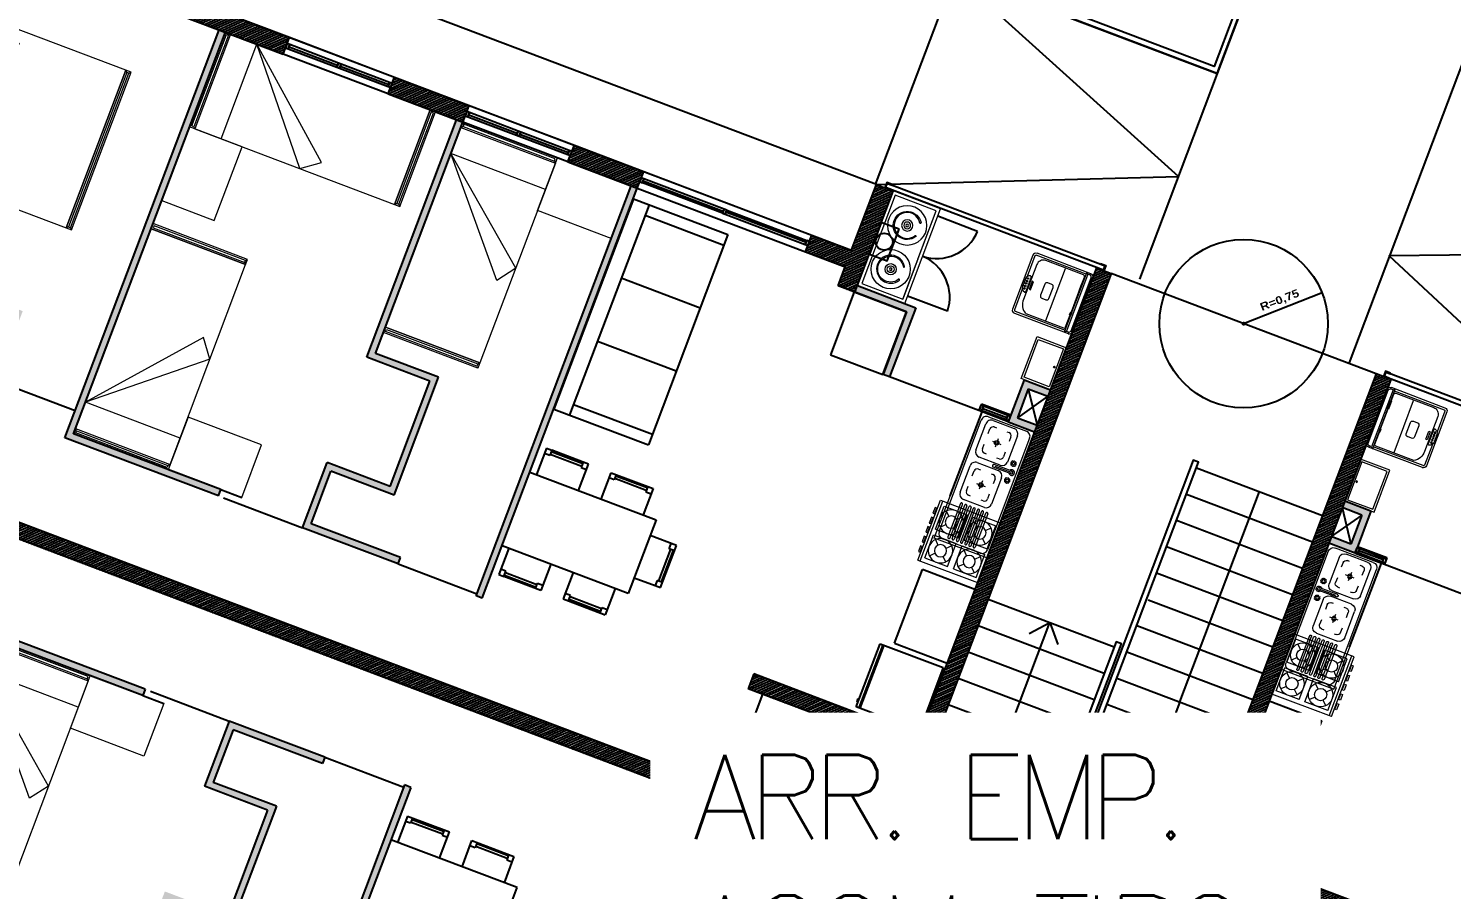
# Model space of a CAD drawing. Extents: x 0 to 346944, y 0 to 6285838.
# Drawn here: x 344145.64 to 344158.31, y 6284430.21 to 6284437.87 of the extents above; entities that cross this region are included whole.
import ezdxf

# ---------------------------------------------------------------- set-up
doc = ezdxf.new("R2010")
doc.units = 0
doc.header["$LTSCALE"] = 5
for name, color, linetype in [('GRILLA', 254, 'Continuous'), ('PLANTA', 6, 'Continuous'), ('PUNTO-DE-INTERES', 254, 'Continuous'), ('TEXTO', 2, 'Continuous')]:
    doc.layers.add(name, color=color, linetype=linetype)
doc.layers.add('Muebles', color=8, linetype='Continuous', lineweight=15)
doc.styles.add('ROMANS', font='romans.shx', dxfattribs={"height": 1})
doc.styles.get("Standard").update_dxf_attribs({"font": 'ariblk.ttf', "height": 2})
doc.dimstyles.new('GRILLA X 500', dxfattribs={"dimtxt": 0.5, "dimasz": 1.8, "dimexe": 1.25, "dimexo": 0.625, "dimtad": 0, "dimdec": 0, "dimtxsty": 'ROMANS', "dimblk": 'NONE', "dimcen": 2.5, "dimse1": 1, "dimse2": 1, "dimsd1": 1, "dimsd2": 1, "dimclrd": 256, "dimclrt": 256, "dimadec": 0, "dimazin": 0, "dimtfac": 1, "dimtdec": 0, "dimtmove": 0, "dimatfit": 3, "dimldrblk": 'NONE', "dimfxlon": 1, "dimtfill": 1, "dimlwd": -1, "dimarcsym": 2})
pattern_1 = [(24.0585514, (-1774.248965, -181.283302), (-0.003883056714, 0.008697556873), [])]
pattern_2 = [(24.0585514, (-1774.248965, -181.283302), (-0.00764381243, 0.01712117495), []), (24.0585514, (-1774.236602, -181.288034), (-0.00764381243, 0.01712117495), [0.009, -0.00375])]

# ---------------------------------------------------------------- blocks, each defined once
blk = doc.blocks.new('cama')
at = {"layer": 'Muebles'}
for p, q in [((42.8, 33.367), (42.785, 33.352)), ((43.67, 33.387), (43.685, 33.402)), ((43.67, 33.367), (43.685, 33.352)), ((42.785, 32.352), (43.685, 33.102)), ((42.785, 33.102), (43.685, 33.102)), ((42.905, 32.192), (43.685, 33.102)), ((42.785, 32.352), (42.905, 32.192)), ((42.8, 31.437), (42.785, 31.452)), ((42.8, 31.417), (42.785, 31.402))]:
    blk.add_line(p, q, dxfattribs=at)
for points in [[(42.785, 33.402), (42.085, 33.402), (42.085, 32.902), (42.785, 32.902)], [(42.785, 33.402), (43.685, 33.402), (43.685, 33.352), (42.785, 33.352)], [(42.785, 31.452), (43.685, 31.452), (43.685, 33.352), (42.785, 33.352)], [(42.8, 33.387), (43.67, 33.387), (43.67, 33.367), (42.8, 33.367)], [(42.785, 31.402), (43.685, 31.402), (43.685, 31.452), (42.785, 31.452)], [(42.8, 31.417), (43.67, 31.417), (43.67, 31.437), (42.8, 31.437)]]:
    blk.add_lwpolyline(points, close=True, dxfattribs=at)
blk = doc.blocks.new('Refrigeradora')
for p, q in [((0.02, 0.325), (0.67, 0.325)), ((0.02, -0.325), (0.02, 0.325)), ((0.63, 0.325), (0.63, -0.325)), ((0.64, 0.325), (0.64, -0.325)), ((0.67, 0.325), (0.67, -0.325)), ((0, -0.225), (0, 0.225)), ((0, 0.225), (0.01, 0.225)), ((0.01, -0.225), (0.01, 0.225)), ((0.01, 0.175), (0.02, 0.175)), ((0, -0.225), (0.01, -0.225)), ((0.01, -0.175), (0.02, -0.175)), ((0.67, -0.325), (0.02, -0.325))]:
    blk.add_line(p, q)
blk.add_lwpolyline([(0.67, 0.274), (0.682, 0.274), (0.682, 0.249), (0.67, 0.249)])
blk = doc.blocks.new('cocina')
at = {"layer": 'Muebles'}
for p, q in [((36.971, 32.001), (36.971, 32.571)), ((37.54, 32.571), (36.971, 32.571)), ((37.516, 32.001), (37.516, 32.571)), ((37.54, 32.001), (37.54, 32.571)), ((37.216, 32.532), (36.998, 32.532)), ((36.998, 32.313), (36.998, 32.532)), ((37.069, 32.461), (37.03, 32.5)), ((37.185, 32.5), (37.146, 32.461)), ((37.216, 32.313), (37.216, 32.532)), ((37.271, 32.313), (37.271, 32.532)), ((37.489, 32.532), (37.271, 32.532)), ((37.342, 32.461), (37.303, 32.5)), ((37.457, 32.5), (37.419, 32.461)), ((37.489, 32.313), (37.489, 32.532)), ((37.216, 32.313), (36.998, 32.313)), ((37.069, 32.384), (37.03, 32.345)), ((37.185, 32.345), (37.146, 32.384)), ((37.489, 32.313), (37.271, 32.313)), ((37.342, 32.384), (37.303, 32.345)), ((37.457, 32.345), (37.419, 32.384)), ((37.216, 32.259), (36.998, 32.259)), ((36.998, 32.041), (36.998, 32.259)), ((37.069, 32.188), (37.03, 32.227)), ((37.185, 32.227), (37.146, 32.188)), ((37.216, 32.041), (37.216, 32.259)), ((37.271, 32.041), (37.271, 32.259)), ((37.489, 32.259), (37.271, 32.259)), ((37.342, 32.188), (37.303, 32.227)), ((37.457, 32.227), (37.419, 32.188)), ((37.489, 32.041), (37.489, 32.259)), ((37.069, 32.111), (37.03, 32.073)), ((37.185, 32.073), (37.146, 32.111)), ((37.342, 32.111), (37.303, 32.073)), ((37.457, 32.073), (37.419, 32.111)), ((37.54, 32.001), (36.971, 32.001)), ((37.216, 32.041), (36.998, 32.041)), ((37.489, 32.041), (37.271, 32.041))]:
    blk.add_line(p, q, dxfattribs=at)
for points in [[(37.561, 32.437), (37.545, 32.437), (37.545, 32.491), (37.561, 32.491)], [(37.561, 32.345), (37.545, 32.345), (37.545, 32.399), (37.561, 32.399)], [(37.561, 32.259), (37.545, 32.259), (37.545, 32.313), (37.561, 32.313)], [(37.561, 32.167), (37.545, 32.167), (37.545, 32.221), (37.561, 32.221)], [(37.561, 32.073), (37.545, 32.073), (37.545, 32.127), (37.561, 32.127)]]:
    blk.add_lwpolyline(points, close=True, dxfattribs=at)
for centre, radius in [((37.107, 32.422), 0.109), ((37.107, 32.422), 0.0545), ((37.38, 32.422), 0.109), ((37.38, 32.422), 0.0545), ((37.107, 32.15), 0.109), ((37.107, 32.15), 0.0545), ((37.38, 32.15), 0.109), ((37.38, 32.15), 0.0545)]:
    blk.add_circle(centre, radius, dxfattribs=at)
blk = doc.blocks.new('Cama 2 Plaza')
at = {"layer": 'Muebles'}
for p, q in [((171.36, 136.609, -1294.261), (171.345, 136.624, -1294.261)), ((171.38, 136.609, -1294.261), (171.395, 136.624, -1294.261)), ((172.525, 136.624, -1294.261), (172.365, 136.504, -1294.261)), ((173.045, 135.874, -1294.261), (172.525, 136.624, -1294.261)), ((173.045, 135.124, -1294.261), (173.045, 136.624, -1294.261)), ((173.31, 136.609, -1294.261), (173.295, 136.624, -1294.261)), ((173.33, 136.609, -1294.261), (173.345, 136.624, -1294.261)), ((172.365, 136.504, -1294.261), (173.045, 135.874, -1294.261)), ((173.045, 135.874, -1294.261), (172.365, 135.244, -1294.261)), ((172.525, 135.124, -1294.261), (173.045, 135.874, -1294.261)), ((172.525, 135.124, -1294.261), (172.365, 135.244, -1294.261)), ((171.36, 135.139, -1294.261), (171.345, 135.124, -1294.261)), ((171.38, 135.139, -1294.261), (171.395, 135.124, -1294.261)), ((173.31, 135.139, -1294.261), (173.295, 135.124, -1294.261)), ((173.33, 135.139, -1294.261), (173.345, 135.124, -1294.261))]:
    blk.add_line(p, q, dxfattribs=at)
at = {"layer": 'Muebles', "elevation": -1294.261}
for points in [[(172.845, 137.224), (172.845, 136.624), (173.345, 136.624), (173.345, 137.224)], [(171.345, 135.124), (171.345, 136.624), (171.395, 136.624), (171.395, 135.124)], [(171.36, 135.139), (171.36, 136.609), (171.38, 136.609), (171.38, 135.139)], [(171.395, 135.124), (171.395, 136.624), (173.295, 136.624), (173.295, 135.124)], [(173.295, 135.124), (173.295, 136.624), (173.345, 136.624), (173.345, 135.124)], [(173.33, 135.139), (173.33, 136.609), (173.31, 136.609), (173.31, 135.139)], [(172.845, 134.524), (172.845, 135.124), (173.345, 135.124), (173.345, 134.524)]]:
    blk.add_lwpolyline(points, close=True, dxfattribs=at)
blk = doc.blocks.new('GAS')
at = {"layer": 'Muebles', "elevation": -597.625}
blk.add_lwpolyline([(38.252, 33.9, 1), (38.243, 33.905, -3.596996), (38.243, 34.024, 1), (38.252, 34.029, 3.596996)], format="xyb", close=True, dxfattribs=at)
at = {"layer": 'Muebles'}
for radius in [0.175, 0.05, 0.03]:
    blk.add_circle((38.145, 33.964, -597.625), radius, dxfattribs=at)
blk = doc.blocks.new('nicho gas')
at = {"layer": 'Muebles'}
for q in [(38.343, 34.153), (38.343, 33.313)]:
    blk.add_line((38.343, 33.773), q, dxfattribs=at)
for points in [[(37.923, 34.183), (38.373, 34.183), (38.373, 33.283), (37.923, 33.283)], [(37.953, 34.153), (38.343, 34.153), (38.343, 33.313), (37.953, 33.313)]]:
    blk.add_lwpolyline(points, close=True, dxfattribs=at)
for centre in [(38.148, 33.941), (38.148, 33.525)]:
    blk.add_circle(centre, 0.012, dxfattribs=at)
at = {"layer": 'Muebles', "xscale": -1, "rotation": 180}
blk.add_blockref('GAS', (0.003, 67.906, 597.625), dxfattribs=at)
at = {"layer": 'Muebles'}
blk.add_blockref('GAS', (0.003, -0.439, 597.625), dxfattribs=at)
blk = doc.blocks.new('lavadora')
at = {"layer": 'Muebles'}
for p, q in [((3364.802, 1647.838), (3364.289, 1647.838)), ((3364.764, 1647.819), (3364.289, 1647.819)), ((3364.764, 1647.838), (3364.764, 1647.268)), ((3364.778, 1647.824), (3364.764, 1647.838)), ((3364.778, 1647.824), (3364.778, 1647.282)), ((3364.797, 1647.824), (3364.778, 1647.824)), ((3364.797, 1647.824), (3364.802, 1647.838)), ((3364.26, 1647.809), (3364.26, 1647.296)), ((3364.279, 1647.809), (3364.279, 1647.613)), ((3364.322, 1647.743), (3364.322, 1647.41)), ((3364.745, 1647.805), (3364.384, 1647.805)), ((3364.573, 1647.306), (3364.573, 1647.8)), ((3364.754, 1647.724), (3364.754, 1647.648)), ((3364.764, 1647.724), (3364.754, 1647.724)), ((3364.759, 1647.724), (3364.759, 1647.79)), ((3364.764, 1647.648), (3364.764, 1647.724)), ((3364.816, 1647.805), (3364.83, 1647.809)), ((3364.816, 1647.301), (3364.816, 1647.805)), ((3364.83, 1647.296), (3364.83, 1647.809)), ((3364.272, 1647.589), (3364.272, 1647.517)), ((3364.315, 1647.622), (3364.315, 1647.484)), ((3364.336, 1647.591), (3364.336, 1647.515)), ((3364.35, 1647.591), (3364.336, 1647.591)), ((3364.35, 1647.515), (3364.35, 1647.591)), ((3364.45, 1647.605), (3364.45, 1647.5)), ((3364.509, 1647.626), (3364.471, 1647.626)), ((3364.53, 1647.5), (3364.53, 1647.605)), ((3364.754, 1647.648), (3364.764, 1647.648)), ((3364.759, 1647.458), (3364.759, 1647.648)), ((3364.279, 1647.493), (3364.279, 1647.296)), ((3364.336, 1647.515), (3364.35, 1647.515)), ((3364.471, 1647.48), (3364.509, 1647.48)), ((3364.754, 1647.429), (3364.754, 1647.458)), ((3364.754, 1647.458), (3364.764, 1647.458)), ((3364.764, 1647.458), (3364.764, 1647.429)), ((3364.764, 1647.429), (3364.754, 1647.429)), ((3364.759, 1647.315), (3364.759, 1647.429)), ((3364.289, 1647.287), (3364.764, 1647.287)), ((3364.289, 1647.268), (3364.802, 1647.268)), ((3364.384, 1647.301), (3364.745, 1647.301)), ((3364.778, 1647.282), (3364.764, 1647.268)), ((3364.778, 1647.282), (3364.797, 1647.282)), ((3364.797, 1647.282), (3364.802, 1647.268)), ((3364.816, 1647.301), (3364.83, 1647.296))]:
    blk.add_line(p, q, dxfattribs=at)
for centre in [(3364.293, 1647.6), (3364.293, 1647.576), (3364.293, 1647.553), (3364.293, 1647.529), (3364.293, 1647.505)]:
    blk.add_circle(centre, 0.00713, dxfattribs=at)
for centre, radius, start, end in [((3364.289, 1647.809), 0.0285, 90, 180), ((3364.289, 1647.809), 0.0095, 90, 180), ((3364.797, 1647.805), 0.019, 0, 90), ((3364.802, 1647.809), 0.0285, 0, 90), ((3364.384, 1647.743), 0.0618, 90, 180), ((3364.745, 1647.79), 0.0143, 0, 90), ((3364.312, 1647.589), 0.0408, 98.2132, 180), ((3364.308, 1647.622), 0.0076, 0, 98.2132), ((3364.471, 1647.605), 0.0209, 90, 180), ((3364.509, 1647.605), 0.0209, 0, 90), ((3364.312, 1647.517), 0.0408, 180, 261.7868), ((3364.308, 1647.484), 0.0076, 261.7868, 0), ((3364.471, 1647.5), 0.0209, 180, 270), ((3364.509, 1647.5), 0.0209, 270, 0), ((3364.439, 1647.405), 0.118, 177.3205, 241.7298), ((3364.745, 1647.315), 0.0143, 270, 0), ((3364.289, 1647.296), 0.0285, 180, 270), ((3364.289, 1647.296), 0.0095, 180, 270), ((3364.797, 1647.301), 0.019, 270, 0), ((3364.802, 1647.296), 0.0285, 270, 0)]:
    blk.add_arc(centre, radius, start, end, dxfattribs=at)
blk = doc.blocks.new('lavamopa')
at = {"layer": 'Muebles', "elevation": 601.488}
for points in [[(39.416, 32.953), (39.816, 32.953), (39.816, 32.673), (39.416, 32.673)], [(39.436, 32.933), (39.796, 32.933), (39.796, 32.693), (39.436, 32.693)]]:
    blk.add_lwpolyline(points, close=True, dxfattribs=at)
at = {"layer": 'Muebles'}
blk.add_circle((39.616, 32.712, 601.488), 0.00735, dxfattribs=at)
blk = doc.blocks.new('Lava Plato')
at = {"layer": 'Muebles'}
for p, q in [((3364.277, 1647.536), (3364.277, 1648.596)), ((3364.327, 1648.646), (3364.687, 1648.646)), ((3364.387, 1648.297), (3364.387, 1648.614)), ((3364.407, 1648.614), (3364.407, 1648.297)), ((3364.427, 1648.614), (3364.427, 1648.297)), ((3364.447, 1648.297), (3364.447, 1648.614)), ((3364.467, 1648.614), (3364.467, 1648.297)), ((3364.487, 1648.297), (3364.487, 1648.614)), ((3364.507, 1648.614), (3364.507, 1648.297)), ((3364.527, 1648.297), (3364.527, 1648.614)), ((3364.547, 1648.297), (3364.547, 1648.614)), ((3364.567, 1648.614), (3364.567, 1648.297)), ((3364.587, 1648.297), (3364.587, 1648.614)), ((3364.607, 1648.614), (3364.607, 1648.297)), ((3364.627, 1648.614), (3364.627, 1648.297)), ((3364.647, 1648.297), (3364.647, 1648.614)), ((3364.737, 1648.596), (3364.737, 1647.536)), ((3364.387, 1647.953), (3364.387, 1648.203)), ((3364.437, 1648.253), (3364.637, 1648.253)), ((3364.467, 1648.203), (3364.487, 1648.203)), ((3364.587, 1648.203), (3364.607, 1648.203)), ((3364.687, 1648.203), (3364.687, 1647.953)), ((3364.437, 1648.128), (3364.437, 1648.173)), ((3364.527, 1648.078), (3364.497, 1648.078)), ((3364.537, 1648.088), (3364.537, 1648.118)), ((3364.577, 1648.078), (3364.547, 1648.078)), ((3364.637, 1648.173), (3364.637, 1648.128)), ((3364.437, 1647.983), (3364.437, 1648.028)), ((3364.487, 1647.953), (3364.467, 1647.953)), ((3364.537, 1648.038), (3364.537, 1648.068)), ((3364.607, 1647.953), (3364.587, 1647.953)), ((3364.637, 1648.028), (3364.637, 1647.983)), ((3364.319, 1647.89), (3364.489, 1647.89)), ((3364.319, 1647.878), (3364.476, 1647.878)), ((3364.319, 1647.865), (3364.489, 1647.865)), ((3364.637, 1647.903), (3364.437, 1647.903)), ((3364.437, 1647.853), (3364.637, 1647.853)), ((3364.387, 1647.553), (3364.387, 1647.803)), ((3364.437, 1647.728), (3364.437, 1647.773)), ((3364.467, 1647.803), (3364.487, 1647.803)), ((3364.537, 1647.688), (3364.537, 1647.718)), ((3364.587, 1647.803), (3364.607, 1647.803)), ((3364.637, 1647.773), (3364.637, 1647.728)), ((3364.687, 1647.803), (3364.687, 1647.553)), ((3364.437, 1647.583), (3364.437, 1647.628)), ((3364.527, 1647.678), (3364.497, 1647.678)), ((3364.537, 1647.638), (3364.537, 1647.668)), ((3364.577, 1647.678), (3364.547, 1647.678)), ((3364.637, 1647.628), (3364.637, 1647.583)), ((3364.687, 1647.486), (3364.327, 1647.486)), ((3364.637, 1647.503), (3364.437, 1647.503)), ((3364.487, 1647.553), (3364.467, 1647.553)), ((3364.607, 1647.553), (3364.587, 1647.553))]:
    blk.add_line(p, q, dxfattribs=at)
blk.add_lwpolyline([(3364.257, 1648.666), (3364.757, 1648.666), (3364.757, 1647.466), (3364.257, 1647.466)], close=True, dxfattribs=at)
for centre, radius in [((3364.537, 1648.078), 0.02), ((3364.537, 1648.078), 0.01), ((3364.332, 1647.958), 0.0125), ((3364.332, 1647.798), 0.0125), ((3364.537, 1647.678), 0.02), ((3364.537, 1647.678), 0.01)]:
    blk.add_circle(centre, radius, dxfattribs=at)
for centre, radius, start, end in [((3364.327, 1648.596), 0.05, 90, 180), ((3364.397, 1648.614), 0.01, 90, 180), ((3364.397, 1648.614), 0.01, 0, 90), ((3364.437, 1648.614), 0.01, 90, 180), ((3364.437, 1648.614), 0.01, 0, 90), ((3364.477, 1648.614), 0.01, 90, 180), ((3364.477, 1648.614), 0.01, 0, 90), ((3364.517, 1648.614), 0.01, 90, 180), ((3364.517, 1648.614), 0.01, 0, 90), ((3364.557, 1648.614), 0.01, 90, 180), ((3364.557, 1648.614), 0.01, 0, 90), ((3364.597, 1648.614), 0.01, 90, 180), ((3364.597, 1648.614), 0.01, 0, 90), ((3364.637, 1648.614), 0.01, 90, 180), ((3364.637, 1648.614), 0.01, 0, 90), ((3364.687, 1648.596), 0.05, 0, 90), ((3364.397, 1648.297), 0.01, 180, 270), ((3364.437, 1648.203), 0.05, 90, 180), ((3364.397, 1648.297), 0.01, 270, 0), ((3364.437, 1648.297), 0.01, 180, 270), ((3364.437, 1648.297), 0.01, 270, 0), ((3364.467, 1648.173), 0.03, 90, 180), ((3364.477, 1648.297), 0.01, 180, 270), ((3364.477, 1648.297), 0.01, 270, 0), ((3364.517, 1648.297), 0.01, 180, 270), ((3364.517, 1648.297), 0.01, 270, 0), ((3364.557, 1648.297), 0.01, 180, 270), ((3364.557, 1648.297), 0.01, 270, 0), ((3364.597, 1648.297), 0.01, 180, 270), ((3364.597, 1648.297), 0.01, 270, 0), ((3364.607, 1648.173), 0.03, 0, 90), ((3364.637, 1648.297), 0.01, 180, 270), ((3364.637, 1648.297), 0.01, 270, 0), ((3364.637, 1648.203), 0.05, 0, 90), ((3364.308, 1647.968), 0.00598, 263.5191, 51.4809), ((3364.332, 1647.958), 0.025, 170.7931, 189.2069), ((3364.308, 1647.948), 0.00598, 308.5191, 96.4809), ((3364.332, 1647.958), 0.025, 125.7931, 144.2069), ((3364.322, 1647.982), 0.00598, 218.5191, 6.4809), ((3364.332, 1647.958), 0.025, 80.7931, 99.2069), ((3364.342, 1647.982), 0.00598, 173.5191, 321.4809), ((3364.332, 1647.958), 0.025, 35.7931, 54.2069), ((3364.356, 1647.968), 0.00598, 128.5191, 276.4809), ((3364.356, 1647.948), 0.00598, 83.5191, 231.4809), ((3364.332, 1647.958), 0.025, 350.7931, 9.2069), ((3364.437, 1647.953), 0.05, 180, 270), ((3364.467, 1647.983), 0.03, 180, 270), ((3364.607, 1647.983), 0.03, 270, 0), ((3364.637, 1647.953), 0.05, 270, 0), ((3364.319, 1647.878), 0.025, 30, 330), ((3364.319, 1647.878), 0.0125, 90, 270), ((3364.332, 1647.958), 0.025, 215.7931, 234.2069), ((3364.322, 1647.934), 0.00598, 353.5191, 141.4809), ((3364.322, 1647.822), 0.00598, 218.5191, 6.4809), ((3364.332, 1647.958), 0.025, 260.7931, 279.2069), ((3364.332, 1647.798), 0.025, 80.7931, 99.2069), ((3364.342, 1647.934), 0.00598, 38.5191, 186.4809), ((3364.342, 1647.822), 0.00598, 173.5191, 321.4809), ((3364.332, 1647.958), 0.025, 305.7931, 324.2069), ((3364.437, 1647.803), 0.05, 90, 180), ((3364.489, 1647.878), 0.0125, 270, 90), ((3364.637, 1647.803), 0.05, 0, 90), ((3364.308, 1647.808), 0.00598, 263.5191, 51.4809), ((3364.332, 1647.798), 0.025, 170.7931, 189.2069), ((3364.308, 1647.788), 0.00598, 308.5191, 96.4809), ((3364.332, 1647.798), 0.025, 125.7931, 144.2069), ((3364.332, 1647.798), 0.025, 215.7931, 234.2069), ((3364.322, 1647.774), 0.00598, 353.5191, 141.4809), ((3364.332, 1647.798), 0.025, 260.7931, 279.2069), ((3364.342, 1647.774), 0.00598, 38.5191, 186.4809), ((3364.332, 1647.798), 0.025, 35.7931, 54.2069), ((3364.332, 1647.798), 0.025, 305.7931, 324.2069), ((3364.356, 1647.808), 0.00598, 128.5191, 276.4809), ((3364.356, 1647.788), 0.00598, 83.5191, 231.4809), ((3364.332, 1647.798), 0.025, 350.7931, 9.2069), ((3364.467, 1647.773), 0.03, 90, 180), ((3364.607, 1647.773), 0.03, 0, 90), ((3364.467, 1647.583), 0.03, 180, 270), ((3364.607, 1647.583), 0.03, 270, 0), ((3364.327, 1647.536), 0.05, 180, 270), ((3364.437, 1647.553), 0.05, 180, 270), ((3364.637, 1647.553), 0.05, 270, 0), ((3364.687, 1647.536), 0.05, 270, 0)]:
    blk.add_arc(centre, radius, start, end, dxfattribs=at)
blk = doc.blocks.new('_Dot')
at = {"color": 0, "linetype": 'ByBlock', "lineweight": -2}
blk.add_line((-0.5, 0), (-1, 0), dxfattribs=at)
at = {"color": 0, "linetype": 'ByBlock', "const_width": 0.5}
blk.add_lwpolyline([(-0.25, 0, 1), (0.25, 0, 1)], format="xyb", close=True, dxfattribs=at)
blk = doc.blocks.new('PLANTA 2')
at = {"layer": 'PUNTO-DE-INTERES'}
h = blk.add_hatch(dxfattribs=at)
h.set_pattern_fill('LINE', color=256, scale=0.003, angle=384.05855)
h.set_pattern_definition(pattern_1)
h.paths.add_polyline_path([(-18.457, -1.7021), (-19.2786, -3.849), (-20.0798, -3.5424), (-20.0547, -3.477), (-19.3189, -3.7586), (-18.5224, -1.6771)])
h.paths.add_polyline_path([(-19.5005, -1.3027), (-19.6118, -1.5934), (-19.7887, -1.5257), (-19.8173, -1.6004), (-19.6404, -1.6681), (-19.6725, -1.7522), (-19.5978, -1.7808), (-19.4258, -1.3313)])
h.paths.add_polyline_path([(-20.5359, -1.2397), (-20.8441, -1.1218), (-20.8727, -1.1965), (-20.5645, -1.3145)])
h.paths.add_polyline_path([(-21.3111, -0.9431), (-21.6426, -0.8162), (-21.6712, -0.8909), (-21.3397, -1.0178)])
h.paths.add_polyline_path([(-22.1096, -0.6375), (-23.2163, -0.214), (-23.2449, -0.2887), (-22.1382, -0.7122)])
h.paths.add_polyline_path([(-23.862, -0.5022), (-23.7873, -0.5308), (-24.1413, -1.4559), (-24.216, -1.4273)])
h.paths.add_polyline_path([(-20.1902, -4.0269), (-24.8543, -2.242), (-24.4723, -1.2436), (-24.3975, -1.2722), (-24.7671, -2.2379), (-20.2431, -3.9692), (-20.2406, -3.9626), (-20.1752, -3.9877)])
h = blk.add_hatch(dxfattribs=at)
h.set_pattern_fill('JIS_STN_2.5', color=256, scale=0.0075, angle=339.05855)
h.set_pattern_definition(pattern_2)
h.paths.add_polyline_path([(-18.7292, -2.2176), (-18.8459, -2.1729), (-18.9174, -2.3597), (-18.8007, -2.4044), (-18.7895, -2.3752), (-18.8771, -2.3417), (-18.8279, -2.2132), (-18.7404, -2.2467)])
h.paths.add_polyline_path([(-19.4743, -2.1466), (-19.368, -1.8688), (-19.5978, -1.7808), (-19.5867, -1.7516), (-19.3276, -1.8508), (-19.4451, -2.1577)])
h.paths.add_polyline_path([(-21.2894, -3.1249), (-21.2614, -3.1356), (-20.5645, -1.3145), (-20.5925, -1.3037)])
h.paths.add_polyline_path([(-21.6359, -2.9811), (-22.0609, -2.8185), (-21.9501, -2.5289), (-21.6699, -2.6362), (-21.4912, -2.1692), (-21.7714, -2.062), (-21.3677, -1.0071), (-21.3397, -1.0178), (-21.7326, -2.0447), (-21.4524, -2.1519), (-21.6526, -2.6749), (-21.9328, -2.5677), (-22.0221, -2.8012), (-21.6252, -2.9531)])
h.paths.add_polyline_path([(-22.423, -0.6032), (-23.1162, -2.4146), (-22.4344, -2.6755), (-22.4237, -2.6475), (-23.0775, -2.3973), (-22.395, -0.6139)])
h.paths.add_polyline_path([(-24.1301, -1.4267), (-23.8488, -1.5344), (-23.9917, -1.9079), (-23.4372, -2.1201), (-23.33, -1.8399), (-23.3019, -1.8506), (-23.4204, -2.1601), (-24.0321, -1.926), (-23.8891, -1.5524), (-24.1413, -1.4559)])
h.paths.add_polyline_path([(-24.5161, -2.3339), (-24.4915, -2.2697), (-24.7425, -2.1737), (-24.7314, -2.1445), (-24.4512, -2.2517), (-24.4869, -2.3451)])
h.paths.add_polyline_path([(-23.5824, -2.4996), (-23.5544, -2.5103), (-23.6184, -2.6775), (-23.6464, -2.6668)])
h = blk.add_hatch(dxfattribs=at)
h.set_pattern_fill('LINE', color=256, scale=0.003, angle=204.05855)
h.set_pattern_definition([(204.0585514, (1762.298906, 162.349461), (0.003883056714, -0.008697556873), [])])
h.paths.add_polyline_path([(-17.2802, -2.1525), (-18.1018, -4.2993), (-17.3006, -4.6059), (-17.2756, -4.5405), (-18.0114, -4.259), (-17.2148, -2.1775)])
h.paths.add_polyline_path([(-16.2366, -2.5518), (-16.3479, -2.8425), (-16.1709, -2.9102), (-16.1995, -2.9849), (-16.3765, -2.9172), (-16.4087, -3.0013), (-16.4834, -2.9727), (-16.3114, -2.5232)])
h.paths.add_polyline_path([(-15.4237, -3.1961), (-15.1155, -3.3141), (-15.1441, -3.3888), (-15.4523, -3.2708)])
h.paths.add_polyline_path([(-14.6486, -3.4928), (-14.317, -3.6196), (-14.3456, -3.6944), (-14.6772, -3.5675)])
h.paths.add_polyline_path([(-12.2764, -4.4006), (-12.3797, -4.4468), (-12.8838, -5.764), (-12.8091, -5.7926)])
h.paths.add_polyline_path([(-13.3603, -4.0714), (-13.3317, -3.9967), (-13.8501, -3.7984), (-13.8786, -3.8731)])
h.paths.add_polyline_path([(-12.5846, -4.2826), (-12.6131, -4.3574), (-12.3797, -4.4467), (-12.2766, -4.4005)])
h.paths.add_polyline_path([(-17.5418, -5.0404), (-12.8777, -6.8253), (-12.4956, -5.8269), (-12.5703, -5.7983), (-12.9399, -6.764), (-17.4639, -5.0327), (-17.4614, -5.0262), (-17.5268, -5.0012)])
h = blk.add_hatch(dxfattribs=at)
h.set_pattern_fill('LINE', color=256, scale=0.003, angle=384.05855)
h.set_pattern_definition(pattern_1)
h.paths.add_polyline_path([(-20.4518, -6.9148), (-19.6303, -4.768), (-20.4315, -4.4614), (-20.4565, -4.5267), (-19.7207, -4.8083), (-20.5172, -6.8898)])
h.paths.add_polyline_path([(-21.4954, -6.5155), (-21.3842, -6.2248), (-21.5611, -6.1571), (-21.5325, -6.0824), (-21.3556, -6.1501), (-21.3234, -6.066), (-21.2487, -6.0946), (-21.4207, -6.5441)])
h.paths.add_polyline_path([(-22.3083, -5.8712), (-22.6165, -5.7532), (-22.5879, -5.6785), (-22.2797, -5.7965)])
h.paths.add_polyline_path([(-23.0835, -5.5745), (-23.415, -5.4476), (-23.3864, -5.3729), (-23.0549, -5.4998)])
h.paths.add_polyline_path([(-23.882, -5.2689), (-24.9887, -4.8454), (-24.9601, -4.7707), (-23.8534, -5.1942)])
h.paths.add_polyline_path([(-25.277, -4.1997), (-25.2023, -4.2283), (-24.8483, -3.3032), (-24.923, -3.2746)])
h.paths.add_polyline_path([(-20.1902, -4.0269), (-24.8543, -2.242), (-25.2364, -3.2403), (-25.1617, -3.2689), (-24.7921, -2.3032), (-20.2681, -4.0345), (-20.2706, -4.0411), (-20.2052, -4.0661)])
h = blk.add_hatch(dxfattribs=at)
h.set_pattern_fill('JIS_STN_2.5', color=256, scale=0.0075, angle=339.05855)
h.set_pattern_definition(pattern_2)
h.paths.add_polyline_path([(-20.3104, -6.3493), (-20.4271, -6.3047), (-20.3556, -6.1179), (-20.2389, -6.1626), (-20.2501, -6.1917), (-20.3376, -6.1582), (-20.3868, -6.2866), (-20.2992, -6.3202)])
h.paths.add_polyline_path([(-20.9125, -5.9048), (-21.0188, -6.1826), (-21.2487, -6.0946), (-21.2598, -6.1238), (-21.0008, -6.2229), (-20.8833, -5.9159)])
h.paths.add_polyline_path([(-21.6108, -3.9645), (-21.5827, -3.9753), (-22.2797, -5.7965), (-22.3077, -5.7857)])
h.paths.add_polyline_path([(-21.9647, -3.8403), (-22.3897, -3.6777), (-22.5005, -3.9672), (-22.2203, -4.0744), (-22.399, -4.5414), (-22.6792, -4.4342), (-23.0829, -5.4891), (-23.0549, -5.4998), (-22.6619, -4.4729), (-22.3817, -4.5802), (-22.1816, -4.0572), (-22.4617, -3.9499), (-22.3724, -3.7164), (-21.9755, -3.8683)])
h.paths.add_polyline_path([(-24.1383, -5.0852), (-23.4451, -3.2738), (-22.7633, -3.5347), (-22.774, -3.5627), (-23.4278, -3.3126), (-24.1102, -5.0959)])
h.paths.add_polyline_path([(-24.8594, -3.3324), (-24.5781, -3.4401), (-24.4351, -3.0666), (-23.8806, -3.2788), (-23.9878, -3.559), (-23.9598, -3.5697), (-23.8414, -3.2603), (-24.4531, -3.0262), (-24.5961, -3.3997), (-24.8483, -3.3032)])
h.paths.add_polyline_path([(-24.5411, -2.3993), (-24.5657, -2.4635), (-24.8167, -2.3674), (-24.8279, -2.3966), (-24.5477, -2.5039), (-24.512, -2.4105)])
h.paths.add_polyline_path([(-23.7354, -2.8993), (-23.7074, -2.91), (-23.6434, -2.7429), (-23.6714, -2.7321)])
h = blk.add_hatch(dxfattribs=at)
h.set_pattern_fill('JIS_STN_2.5', color=256, scale=0.0075, angle=159.05855)
h.set_pattern_definition([(204.0585514, (1762.298906, 162.349461), (0.00764381243, -0.01712117495), []), (204.0585514, (1762.286543, 162.354192), (0.00764381243, -0.01712117495), [0.009, -0.00375])])
h.paths.add_polyline_path([(-17.4217, -2.7179), (-17.3049, -2.7626), (-17.3764, -2.9494), (-17.4931, -2.9047), (-17.482, -2.8755), (-17.3944, -2.9091), (-17.3453, -2.7806), (-17.4328, -2.7471)])
h.paths.add_polyline_path([(-16.8195, -3.1625), (-16.7132, -2.8847), (-16.4834, -2.9727), (-16.4722, -2.9435), (-16.7312, -2.8444), (-16.8487, -3.1513)])
h.paths.add_polyline_path([(-16.1213, -5.1027), (-16.1493, -5.092), (-15.4523, -3.2708), (-15.4243, -3.2815)])
h.paths.add_polyline_path([(-15.7673, -5.227), (-15.3424, -5.3896), (-15.2316, -5.1001), (-15.5117, -4.9928), (-15.333, -4.5259), (-15.0528, -4.6331), (-14.6491, -3.5782), (-14.6772, -3.5675), (-15.0701, -4.5944), (-15.3503, -4.4871), (-15.5505, -5.0101), (-15.2703, -5.1174), (-15.3596, -5.3508), (-15.7566, -5.1989)])
h.paths.add_polyline_path([(-13.5938, -3.9821), (-14.287, -5.7935), (-14.9688, -5.5326), (-14.9581, -5.5045), (-14.3043, -5.7547), (-13.6218, -3.9714)])
h.paths.add_polyline_path([(-12.8726, -5.7349), (-13.154, -5.6272), (-13.2969, -6.0007), (-13.8514, -5.7885), (-13.7442, -5.5083), (-13.7722, -5.4976), (-13.8907, -5.807), (-13.2789, -6.0411), (-13.136, -5.6675), (-12.8838, -5.764)])
h.paths.add_polyline_path([(-13.1909, -6.668), (-13.1663, -6.6038), (-12.9153, -6.6998), (-12.9042, -6.6706), (-13.1844, -6.5634), (-13.2201, -6.6568)])
h.paths.add_polyline_path([(-13.9967, -6.168), (-14.0247, -6.1572), (-14.0887, -6.3244), (-14.0606, -6.3352)])
for p, q in [((-23.8185, 1.4194), (-17.9813, -0.8144)), ((-16.151, 1.162), (-17.4016, -2.106)), ((-23.2163, -0.214), (-22.1096, -0.6375)), ((-23.2449, -0.2887), (-22.1382, -0.7122)), ((-19.1487, -0.3676), (-19.5061, -1.3016)), ((-23.1162, -2.4146), (-22.423, -0.6032)), ((-23.0775, -2.3973), (-22.395, -0.6139)), ((-22.1382, -0.7122), (-22.1096, -0.6375)), ((-22.1096, -0.6375), (-21.6426, -0.8162)), ((-21.6712, -0.8909), (-22.1382, -0.7122)), ((-21.6712, -0.8909), (-21.6426, -0.8162)), ((-21.6426, -0.8162), (-21.3111, -0.9431)), ((-17.9813, -0.8144), (-18.3307, -1.7273)), ((-21.6712, -0.8909), (-21.3397, -1.0178)), ((-21.3397, -1.0178), (-21.3111, -0.9431)), ((-21.3111, -0.9431), (-20.8441, -1.1218)), ((-21.7714, -2.062), (-21.3677, -1.0071)), ((-21.7326, -2.0447), (-21.3397, -1.0178)), ((-20.8727, -1.1965), (-21.3397, -1.0178)), ((-20.8727, -1.1965), (-20.8441, -1.1218)), ((-20.8441, -1.1218), (-20.5359, -1.2397)), ((-20.8727, -1.1965), (-20.5645, -1.3145)), ((-20.5645, -1.3145), (-20.5359, -1.2397)), ((-20.5359, -1.2397), (-19.7887, -1.5257)), ((-21.2894, -3.1249), (-20.5925, -1.3037)), ((-21.2614, -3.1356), (-20.5645, -1.3145)), ((-20.5645, -1.3145), (-19.8173, -1.6004)), ((-19.6118, -1.5934), (-19.5005, -1.3027)), ((-19.5005, -1.3027), (-19.4258, -1.3313)), ((-20.5823, -1.3612), (-20.9398, -2.2951)), ((-20.5123, -1.388), (-20.8697, -2.3219)), ((-20.5823, -1.3612), (-20.1621, -1.522)), ((-19.5978, -1.7808), (-19.4258, -1.3313)), ((-20.5302, -1.4347), (-20.1799, -1.5687)), ((-20.1789, -1.4085), (-20.186, -1.4272)), ((-20.1672, -1.413), (-20.1743, -1.4316)), ((-19.0507, -1.5124), (-19.2282, -1.4444)), ((-20.1621, -1.522), (-20.5195, -2.4559)), ((-19.8173, -1.6004), (-19.7887, -1.5257)), ((-19.7887, -1.5257), (-19.6118, -1.5934)), ((-19.8173, -1.6004), (-19.6404, -1.6681)), ((-19.6725, -1.7522), (-19.6404, -1.6681)), ((-18.5224, -1.6771), (-19.3189, -3.7586)), ((-18.457, -1.7021), (-19.2786, -3.849)), ((-18.5224, -1.6771), (-18.457, -1.7021)), ((-17.2802, -2.1525), (-18.457, -1.7021)), ((-20.2872, -1.8489), (-20.6374, -1.7148)), ((-19.5978, -1.7808), (-19.6725, -1.7522)), ((-19.5867, -1.7516), (-19.3276, -1.8508)), ((-19.5978, -1.7808), (-19.368, -1.8688)), ((-19.1866, -1.8673), (-19.364, -1.7994)), ((-17.519, -1.7916), (-17.8686, -1.9273)), ((-19.368, -1.8688), (-19.4743, -2.1466)), ((-19.3276, -1.8508), (-19.4451, -2.1577)), ((-20.3944, -2.1291), (-20.7446, -1.995)), ((-21.4912, -2.1692), (-21.7714, -2.062)), ((-21.4524, -2.1519), (-21.7326, -2.0447)), ((-21.6526, -2.6749), (-21.4524, -2.1519)), ((-19.4451, -2.1577), (-19.4743, -2.1466)), ((-17.2802, -2.1525), (-18.1018, -4.2993)), ((-17.2148, -2.1775), (-17.2802, -2.1525)), ((-23.4204, -2.1601), (-23.0701, -2.2941)), ((-21.6699, -2.6362), (-21.4912, -2.1692)), ((-19.0482, -2.3096), (-19.4451, -2.1577)), ((-18.8459, -2.1729), (-18.9174, -2.3597)), ((-18.8279, -2.2132), (-18.8771, -2.3417)), ((-18.8459, -2.1729), (-18.7292, -2.2176)), ((-18.8279, -2.2132), (-18.7404, -2.2467)), ((-18.8279, -2.2132), (-18.7895, -2.3752)), ((-17.2148, -2.1775), (-18.0114, -4.259)), ((-20.2431, -3.9692), (-24.7671, -2.2379)), ((-20.8518, -2.2752), (-20.5016, -2.4092)), ((-18.7404, -2.2467), (-18.8771, -2.3417)), ((-20.2681, -4.0345), (-24.7921, -2.3032)), ((-20.9398, -2.2951), (-20.5195, -2.4559)), ((-19.037, -2.2805), (-19.0482, -2.3096)), ((-18.9174, -2.3597), (-19.0482, -2.3096)), ((-18.9062, -2.3305), (-19.037, -2.2805)), ((-18.8771, -2.3417), (-18.7895, -2.3752)), ((-22.4237, -2.6475), (-23.0775, -2.3973)), ((-18.9174, -2.3597), (-18.8007, -2.4044)), ((-22.4344, -2.6755), (-23.1162, -2.4146)), ((-20.9735, -2.4696), (-21.0181, -2.5863)), ((-20.9735, -2.4696), (-20.9501, -2.4785)), ((-22.0609, -2.8185), (-21.9501, -2.5289)), ((-21.6699, -2.6362), (-21.9501, -2.5289)), ((-20.9591, -2.5019), (-20.9824, -2.4929)), ((-20.9501, -2.4785), (-20.9591, -2.5019)), ((-20.9568, -2.496), (-20.8167, -2.5496)), ((-20.9524, -2.4843), (-20.8123, -2.538)), ((-20.81, -2.5321), (-20.9501, -2.4785)), ((-20.81, -2.5321), (-20.819, -2.5555)), ((-20.7867, -2.5411), (-20.81, -2.5321)), ((-22.0221, -2.8012), (-21.9328, -2.5677)), ((-21.6526, -2.6749), (-21.9328, -2.5677)), ((-21.047, -2.5753), (-20.4866, -2.7897)), ((-20.8314, -2.6578), (-20.7867, -2.5411)), ((-20.819, -2.5555), (-20.7956, -2.5644)), ((-20.7312, -2.6961), (-20.6865, -2.5794)), ((-20.6865, -2.5794), (-20.4998, -2.6509)), ((-20.6632, -2.5883), (-20.6721, -2.6117)), ((-20.5253, -2.6478), (-20.6654, -2.5942)), ((-18.0814, -2.5672), (-17.521, -2.7816)), ((-22.4344, -2.6755), (-22.4237, -2.6475)), ((-20.6721, -2.6117), (-20.6955, -2.6027)), ((-20.5298, -2.6594), (-20.6699, -2.6058)), ((-20.4998, -2.6509), (-20.5444, -2.7676)), ((-20.5231, -2.6419), (-20.532, -2.6653)), ((-22.4111, -2.6844), (-22.0609, -2.8185)), ((-20.532, -2.6653), (-20.5087, -2.6742)), ((-18.1586, -3.6084), (-17.8012, -2.6744)), ((-18.126, -2.6839), (-17.5657, -2.8984)), ((-17.3049, -2.7626), (-17.4217, -2.7179)), ((-17.3453, -2.7806), (-17.482, -2.8755)), ((-17.3453, -2.7806), (-17.4328, -2.7471)), ((-17.4328, -2.7471), (-17.3944, -2.9091)), ((-17.3453, -2.7806), (-17.3944, -2.9091)), ((-17.3049, -2.7626), (-17.3764, -2.9494)), ((-21.6359, -2.9811), (-22.0609, -2.8185)), ((-21.6252, -2.9531), (-22.0221, -2.8012)), ((-20.4866, -2.7897), (-20.6117, -3.1166)), ((-18.1707, -2.8007), (-17.6103, -3.0151)), ((-21.1432, -2.9132), (-21.1879, -3.0299)), ((-20.6117, -3.1166), (-21.1721, -2.9022)), ((-20.3967, -2.9045), (-20.5134, -2.8598)), ((-20.4682, -3.0912), (-20.3967, -2.9045)), ((-20.429, -2.9189), (-20.42, -2.8955)), ((-17.3764, -2.9494), (-17.4931, -2.9047)), ((-17.3944, -2.9091), (-17.482, -2.8755)), ((-21.6359, -2.9811), (-21.6252, -2.9531)), ((-20.4231, -2.9211), (-20.4767, -3.0612)), ((-20.4115, -2.9256), (-20.4651, -3.0657)), ((-20.4056, -2.9278), (-20.429, -2.9189)), ((-18.2154, -2.9174), (-17.655, -3.1319)), ((-17.3764, -2.9494), (-17.2456, -2.9994)), ((-17.3652, -2.9202), (-17.2345, -2.9703)), ((-17.2345, -2.9703), (-17.2456, -2.9994)), ((-21.6359, -2.9811), (-21.2857, -3.1151)), ((-21.1879, -3.0299), (-21.1646, -3.0389)), ((-21.1556, -3.0155), (-21.179, -3.0066)), ((-21.1646, -3.0389), (-21.1556, -3.0155)), ((-21.0011, -3.1014), (-21.1646, -3.0389)), ((-21.1623, -3.033), (-21.0222, -3.0867)), ((-21.1579, -3.0214), (-21.0178, -3.075)), ((-20.9564, -2.9847), (-21.0011, -3.1014)), ((-20.8563, -3.023), (-20.901, -3.1397)), ((-18.2601, -3.0342), (-17.6997, -3.2486)), ((-17.2456, -2.9994), (-16.8487, -3.1513)), ((-21.0245, -3.0925), (-21.0155, -3.0691)), ((-21.0155, -3.0691), (-20.9922, -3.0781)), ((-20.6695, -3.0945), (-20.7142, -3.2112)), ((-20.5849, -3.0466), (-20.4915, -3.0823)), ((-20.4826, -3.059), (-20.4915, -3.0823)), ((-20.4915, -3.0823), (-20.4682, -3.0912)), ((-20.4592, -3.0679), (-20.4826, -3.059)), ((-21.2614, -3.1356), (-21.2894, -3.1249)), ((-20.901, -3.1397), (-20.8776, -3.1487)), ((-20.8687, -3.1253), (-20.8921, -3.1164)), ((-20.8776, -3.1487), (-20.8687, -3.1253)), ((-20.8776, -3.1487), (-20.7142, -3.2112)), ((-20.7353, -3.1965), (-20.8754, -3.1428)), ((-20.7308, -3.1848), (-20.8709, -3.1312)), ((-18.2977, -3.1536), (-17.7444, -3.3654)), ((-20.7376, -3.2023), (-20.7286, -3.1789)), ((-20.7286, -3.1789), (-20.7053, -3.1879)), ((-22.7633, -3.5347), (-23.4451, -3.2738)), ((-18.3494, -3.2677), (-17.7891, -3.4821)), ((-22.774, -3.5627), (-23.4278, -3.3126)), ((-18.3941, -3.3844), (-17.8337, -3.5989)), ((-20.0547, -3.477), (-20.0798, -3.5424)), ((-19.3189, -3.7586), (-20.0547, -3.477)), ((-22.7633, -3.5347), (-22.774, -3.5627)), ((-22.7399, -3.5437), (-22.3897, -3.6777)), ((-19.2786, -3.849), (-20.0798, -3.5424)), ((-18.4388, -3.5011), (-17.8784, -3.7156)), ((-20.1752, -3.9877), (-20.0144, -3.5674)), ((-22.3897, -3.6777), (-22.5005, -3.9672)), ((-22.3724, -3.7164), (-22.4617, -3.9499)), ((-21.9647, -3.8403), (-22.3897, -3.6777)), ((-21.9755, -3.8683), (-22.3724, -3.7164)), ((-21.9647, -3.8403), (-21.9755, -3.8683)), ((-21.9647, -3.8403), (-21.6145, -3.9743)), ((-22.2203, -4.0744), (-22.5005, -3.9672)), ((-22.1816, -4.0571), (-22.4617, -3.9499)), ((-21.6108, -3.9645), (-22.3077, -5.7857)), ((-21.5827, -3.9753), (-22.2797, -5.7965)), ((-21.5827, -3.9753), (-21.6108, -3.9645)), ((-20.2406, -3.9626), (-20.2431, -3.9692)), ((-20.1752, -3.9877), (-20.2406, -3.9626)), ((-20.1752, -3.9877), (-20.2052, -4.0661)), ((-20.2706, -4.0411), (-20.2681, -4.0345)), ((-20.2052, -4.0661), (-20.2706, -4.0411)), ((-22.2203, -4.0744), (-22.399, -4.5414)), ((-22.1816, -4.0571), (-22.3817, -4.5802)), ((-21.5986, -4.103), (-21.6433, -4.2198)), ((-21.5986, -4.103), (-21.4118, -4.1745)), ((-21.5752, -4.112), (-21.5842, -4.1353)), ((-20.2052, -4.0661), (-20.3661, -4.4864)), ((-21.5842, -4.1353), (-21.6075, -4.1264)), ((-21.5819, -4.1295), (-21.4418, -4.1831)), ((-21.5775, -4.1178), (-21.4374, -4.1714)), ((-21.4565, -4.2913), (-21.4118, -4.1745)), ((-21.4351, -4.1656), (-21.4441, -4.1889)), ((-21.1117, -4.4232), (-21.6721, -4.2087)), ((-21.4441, -4.1889), (-21.4207, -4.1979)), ((-21.3563, -4.3296), (-21.3117, -4.2128)), ((-21.2972, -4.2451), (-21.3206, -4.2362)), ((-21.3117, -4.2128), (-21.1249, -4.2843)), ((-21.2883, -4.2218), (-21.2972, -4.2451)), ((-21.1549, -4.2929), (-21.295, -4.2393)), ((-21.1505, -4.2812), (-21.2905, -4.2276)), ((-21.1249, -4.2843), (-21.1695, -4.4011)), ((-21.1482, -4.2754), (-21.1572, -4.2987)), ((-21.1572, -4.2987), (-21.1338, -4.3077)), ((-18.1018, -4.2993), (-17.3006, -4.6059)), ((-18.0114, -4.259), (-17.2756, -4.5405)), ((-21.2368, -4.7501), (-21.1117, -4.4232))]:
    blk.add_line(p, q, dxfattribs=at)
at = {"layer": 'PUNTO-DE-INTERES', "ltscale": 30}
for p, q in [((-19.1771, -2.6886), (-19.0342, -2.315)), ((-19.4273, -3.3423), (-19.3022, -3.0155)), ((-19.0687, -3.1048), (-19.3022, -3.0155)), ((-17.4026, -3.3677), (-17.2597, -2.9941)), ((-19.4273, -3.3423), (-19.1938, -3.4317)), ((-17.7612, -3.6052), (-17.5277, -3.6945)), ((-17.6528, -4.0214), (-17.5277, -3.6945)), ((-17.6528, -4.0214), (-17.8863, -3.9321))]:
    blk.add_line(p, q, dxfattribs=at)
at = {"layer": 'PUNTO-DE-INTERES', "ltscale": 13}
for p, q in [((-22.4237, -2.6475), (-22.3303, -2.6832)), ((-22.774, -3.5627), (-22.6806, -3.5985))]:
    blk.add_line(p, q, dxfattribs=at)
at = {"layer": 'PUNTO-DE-INTERES', "ltscale": 4}
for p, q in [((-19.0105, -3.1485), (-18.4501, -3.363)), ((-19.0552, -3.2653), (-18.4948, -3.4797)), ((-19.0999, -3.382), (-18.5395, -3.5964)), ((-19.1445, -3.4987), (-18.5842, -3.7132)), ((-19.1892, -3.6155), (-18.6288, -3.8299)), ((-18.4834, -3.6179), (-17.9231, -3.8323)), ((-19.2339, -3.7322), (-18.6735, -3.9467)), ((-18.5281, -3.7346), (-17.9678, -3.9491)), ((-18.5728, -3.8514), (-18.0124, -4.0658)), ((-18.6175, -3.9681), (-18.0571, -4.1826)), ((-18.6622, -4.0849), (-18.1018, -4.2993))]:
    blk.add_line(p, q, dxfattribs=at)
at = {"layer": 'PUNTO-DE-INTERES'}
for points in [[(-17.0881, 1.5196), (-17.9813, -0.8144), (-23.8185, 1.4194), (-22.9249, 3.7543)], [(-17.1113, 1.5285), (-17.9956, -0.7823), (-23.7864, 1.4338), (-22.9017, 3.7454)], [(-17.9813, -0.8144), (-17.0878, 1.5205)], [(-19.5061, -1.3016), (-18.156, -1.2709), (-19.1487, -0.3676)], [(-22.1086, -0.67), (-22.1158, -0.6887), (-21.8998, -0.7713), (-21.8927, -0.7526)], [(-22.1122, -0.6793), (-21.8962, -0.762)], [(-21.8927, -0.7526), (-22.1086, -0.67)], [(-21.881, -0.7571), (-21.8881, -0.7758), (-21.6722, -0.8584), (-21.665, -0.8398)], [(-21.665, -0.8398), (-21.881, -0.7571)], [(-21.8846, -0.7664), (-21.6686, -0.8491)], [(-21.3101, -0.9756), (-21.3173, -0.9942), (-21.1013, -1.0769), (-21.0941, -1.0582)], [(-21.3137, -0.9849), (-21.0977, -1.0676)], [(-21.0941, -1.0582), (-21.3101, -0.9756)], [(-21.0825, -1.0627), (-21.0896, -1.0814), (-20.8736, -1.164), (-20.8665, -1.1453)], [(-21.086, -1.072), (-20.8701, -1.1547)], [(-20.8665, -1.1453), (-21.0825, -1.0627)], [(-20.186, -1.4272), (-20.5421, -1.2909), (-20.5349, -1.2722)], [(-20.5385, -1.2816), (-20.1824, -1.4178)], [(-20.1789, -1.4085), (-20.5349, -1.2722)], [(-19.4309, -1.3026), (-19.4542, -1.2937), (-19.4632, -1.317), (-19.4398, -1.326), (-19.4389, -1.3236), (-19.4599, -1.3156), (-19.4528, -1.2969), (-19.4318, -1.305), (-19.4309, -1.3026)], [(-20.1743, -1.4316), (-19.8183, -1.5679), (-19.8111, -1.5492)], [(-19.8147, -1.5586), (-20.1708, -1.4223)], [(-20.1672, -1.413), (-19.8111, -1.5492)], [(-15.8767, -1.6188), (-17.2189, -1.6285), (-16.2341, -2.5528)], [(-18.5041, -1.6573), (-18.4807, -1.6663), (-18.4897, -1.6896), (-18.513, -1.6807), (-18.5121, -1.6783), (-18.4911, -1.6863), (-18.484, -1.6677), (-18.505, -1.6597), (-18.5041, -1.6573)], [(-17.2152, -2.1505), (-17.2386, -2.1416), (-17.2475, -2.165), (-17.2242, -2.1739), (-17.2233, -2.1715), (-17.2443, -2.1635), (-17.2371, -2.1448), (-17.2161, -2.1529), (-17.2152, -2.1505)], [(-19.0273, -2.2902), (-19.0345, -2.3089), (-18.9271, -2.35), (-18.9199, -2.3313)], [(-19.0309, -2.2995), (-18.9235, -2.3406)], [(-18.9199, -2.3313), (-19.0273, -2.2902)], [(-17.2482, -2.971), (-17.2553, -2.9897), (-17.3627, -2.9486), (-17.3556, -2.9299)], [(-17.2517, -2.9804), (-17.3591, -2.9393)], [(-17.3556, -2.9299), (-17.2482, -2.971)]]:
    blk.add_lwpolyline(points, dxfattribs=at)
for points in [[(-19.5005, -1.3027), (-23.8569, 0.3644), (-24.4723, -1.2436), (-24.1874, -1.3526), (-23.6833, -0.0353), (-19.6118, -1.5934)], [(-22.1086, -0.67), (-22.1203, -0.6655), (-22.1275, -0.6842), (-22.1158, -0.6887)], [(-21.881, -0.7571), (-21.8927, -0.7526), (-21.8998, -0.7713), (-21.8881, -0.7758)], [(-21.6533, -0.8442), (-21.665, -0.8398), (-21.6722, -0.8584), (-21.6605, -0.8629)], [(-21.3101, -0.9756), (-21.3218, -0.9711), (-21.3289, -0.9898), (-21.3173, -0.9942)], [(-21.0825, -1.0627), (-21.0941, -1.0582), (-21.1013, -1.0769), (-21.0896, -1.0814)], [(-20.8548, -1.1498), (-20.8665, -1.1453), (-20.8736, -1.164), (-20.862, -1.1685)], [(-20.5349, -1.2722), (-20.5466, -1.2678), (-20.5538, -1.2864), (-20.5421, -1.2909)], [(-18.4911, -1.6863), (-19.4599, -1.3156), (-19.4528, -1.2969), (-18.484, -1.6677)], [(-20.1672, -1.413), (-20.1789, -1.4085), (-20.186, -1.4272), (-20.1743, -1.4316)], [(-19.4, -1.5018), (-19.4794, -1.4714), (-19.533, -1.6115), (-19.4536, -1.6419)], [(-19.7994, -1.5537), (-19.8111, -1.5492), (-19.8183, -1.5679), (-19.8066, -1.5724)], [(-17.2443, -2.1635), (-16.2754, -2.5343), (-16.2683, -2.5156), (-17.2371, -2.1448)], [(-19.0273, -2.2902), (-19.039, -2.2857), (-19.0462, -2.3044), (-19.0345, -2.3089)], [(-18.9083, -2.3357), (-18.9199, -2.3313), (-18.9271, -2.35), (-18.9154, -2.3544)], [(-18.6855, -4.0759), (-18.6622, -4.0849), (-18.0718, -2.5423), (-18.0952, -2.5334)], [(-17.3672, -2.9255), (-17.3556, -2.9299), (-17.3627, -2.9486), (-17.3744, -2.9442)], [(-17.2482, -2.971), (-17.2365, -2.9755), (-17.2436, -2.9942), (-17.2553, -2.9897)]]:
    blk.add_lwpolyline(points, close=True, dxfattribs=at)
at = {"layer": 'PUNTO-DE-INTERES', "ltscale": 30}
blk.add_lwpolyline([(-19.7081, -2.0582), (-19.4746, -2.1475), (-19.368, -1.8688), (-19.6015, -1.7794)], close=True, dxfattribs=at)
at = {"layer": 'PUNTO-DE-INTERES', "ltscale": 4}
for points in [[(-18.1586, -3.6084), (-18.4214, -4.2951), (-19.0436, -4.057), (-18.7362, -3.2535)], [(-18.828, -3.3021), (-18.7362, -3.2535), (-18.7002, -3.351)]]:
    blk.add_lwpolyline(points, dxfattribs=at)
blk.add_lwpolyline([(-18.7182, -4.0634), (-18.6948, -4.0724), (-18.4178, -3.3485), (-18.4412, -3.3396)], close=True, dxfattribs=at)
at = {"layer": 'PUNTO-DE-INTERES'}
blk.add_circle((-19.4665, -1.5567), 0.0375, dxfattribs=at)
at = {"layer": 'PUNTO-DE-INTERES', "ltscale": 0.5}
blk.add_circle((-17.8686, -1.9273), 0.375, dxfattribs=at)
at = {"layer": 'PUNTO-DE-INTERES'}
for centre, start, end in [((-19.2325, -1.4348), 251.23319, 336.88391), ((-19.3737, -1.8037), 341.23319, 66.88391)]:
    blk.add_arc(centre, 0.1977, start, end, dxfattribs=at)
for name, p, xscale, yscale, zscale, rotation in [('Cama 2 Plaza', (32.7822, -95.2102, 647.1305), -0.5, 0.5, 0.5, 339.058551410992), ('cama', (-14.6041, -26.9826), 0.5, 0.5, 0.5, 69.05855141099204), ('cama', (-6.9092, -24.4222), -0.5, 0.5, 0.5, 339.058551410992), ('nicho gas', (-31.1868, 20.9882), -0.5, 0.5, 0.5, 159.058551410992), ('cama', (3.2912, 5.3936), 0.5, 0.5, 0.5, 159.0585514109921), ('lavadora', (-1884.299, -169.8852), 0.5, 0.5, 0.5, 339.058551410992), ('_Dot', (-17.8686, -1.9273), -0.01750000000006659, 0.01750000000000002, 0.01750000000000001, 21.2071101543299), ('lavamopa', (-10.5155, -26.4629, -300.7439), 0.5, 0.5, 0.5, 69.05855141099204), ('lavadora', (1259.5787, -1373.022), -0.5, 0.5, 0.5, 339.058551410992), ('Lava Plato', (1846.6301, 165.7021), 0.5, 0.5, 0.5, 159.0585514109921), ('lavamopa', (-39.7233, -15.2853, -300.7439), -0.4999999999999999, 0.5, 0.5, 249.0585514109921), ('cocina', (-7.5114, -24.6251), -0.5, 0.5, 0.5, 339.058551410992), ('Lava Plato', (-1294.097, 1367.6333), -0.5, 0.5, 0.5, 159.058551410992), ('cama', (-8.9973, -26.717), -0.5, 0.5, 0.5, 339.058551410992), ('Refrigeradora', (-19.2564, -3.5951), 0.4615384503008886, 0.4615384503008886, 0.4615384503008886, 159.058551410992), ('cocina', (-40.7329, -11.9115), 0.5, 0.5, 0.5, 339.058551410992), ('Refrigeradora', (-17.9488, -4.0955), -0.4615384503008886, 0.4615384503008885, 0.4615384503008885, 159.058551410992), ('cama', (-0.7058, 9.3345), -0.5, 0.5, 0.5, 69.05855141099204)]:
    blk.add_blockref(name, p, dxfattribs=dict(at, xscale=xscale, yscale=yscale, zscale=zscale, rotation=rotation))
at = {"layer": 'PUNTO-DE-INTERES', "insert": (-17.7068, -1.8259), "char_height": 0.035, "attachment_point": 5, "rotation": 21.20711}
blk.add_mtext('R=0,75', dxfattribs=at)
blk = doc.blocks.new('PLANTA')
at = {"layer": 'PLANTA', "xscale": 2, "yscale": 2, "zscale": 2, "rotation": 0.2194448801566033}
blk.add_blockref('PLANTA 2', (31.606, -31.592), dxfattribs=at)
blk = doc.blocks.new('*D119')
at = {"layer": 'Defpoints', "color": 0, "ltscale": 0.5, "transparency": 16777216}
for p in [(344297.865, 6284457.293), (344300, 6284395.5), (0, 0)]:
    blk.add_point(p, dxfattribs=at)
at = {"layer": 'GRILLA', "ltscale": 0.5, "transparency": 16777216, "insert": (344297.865, 6284461.728), "char_height": 1, "attachment_point": 5, "rotation": 90, "style": 'ROMANS', "bg_fill": 3, "box_fill_scale": 1.1, "bg_fill_color": 256, "bg_fill_true_color": 13158600, "bg_fill_transparency": 0}
blk.add_mtext('X-344300', dxfattribs=at)
blk = doc.blocks.new('_None')

msp = doc.modelspace()

# ---------------------------------------------------------------- block references
at = {"layer": 'PLANTA'}
msp.add_blockref('PLANTA', (344160.577, 6284470.825), dxfattribs=at)

# ---------------------------------------------------------------- next in the draw order: texts
at = {"layer": 'TEXTO', "insert": (344151.554, 6284426.905), "char_height": 0.75, "attachment_point": 7, "style": 'ROMANS', "bg_fill": 3, "box_fill_scale": 1.5, "bg_fill_color": 256, "bg_fill_true_color": 13158600, "bg_fill_transparency": 0}
msp.add_mtext('{\\T0.8;ARR. EMP.\\PACOM. TIPO\\PA-100\\PPROY. CLTE.}', dxfattribs=at)

# ---------------------------------------------------------------- next in the draw order: dimensions: what is measured, and where the dimension line sits
at = {"layer": 'GRILLA', "ltscale": 0.5}
dim = msp.add_ordinate_dim(feature_location=(344300, 6284395.5), offset=(-2.135, 61.793), dtype=1, origin=(0, 0), dimstyle='GRILLA X 500', override={"dimpost": 'X-<>', "dimsah": 1}, dxfattribs=at)
dim.commit()
dim.dimension.update_dxf_attribs({"geometry": '*D119', "text_midpoint": (344297.865, 6284461.728)})

doc.saveas('drawing.dxf')
